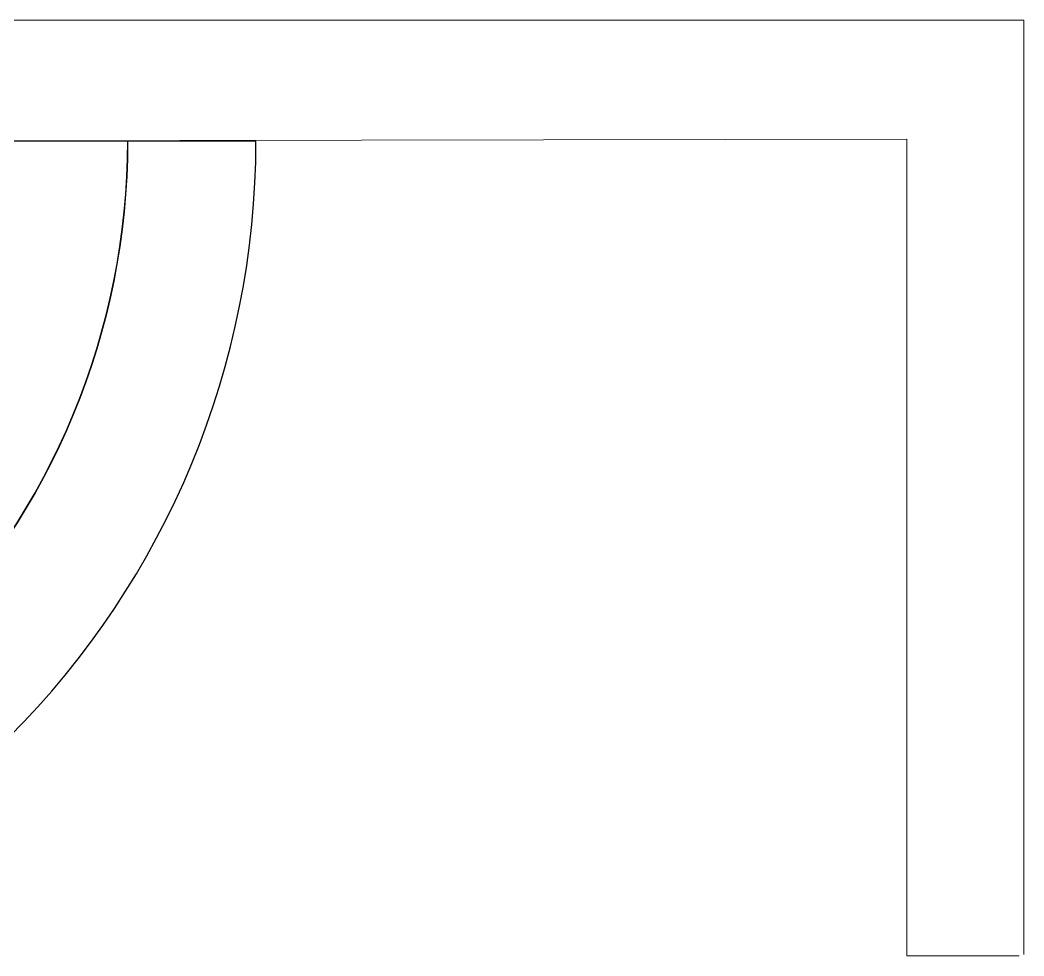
# Model space of a CAD drawing. Header units: inches. Extents: x 164.3 to 247.9, y 15.6 to 56.7.
# Drawn here: x 230.617 to 231.958, y 28.715 to 29.965 of the extents above; entities that cross this region are included whole.
import ezdxf

# ---------------------------------------------------------------- set-up
doc = ezdxf.new("R2010")
doc.units = ezdxf.units.IN
doc.header["$MEASUREMENT"] = 0
doc.layers.add('linecad.com', color=7, linetype='Continuous')
doc.layers.add('WALL 1 100', color=250, linetype='Continuous', lineweight=9)

msp = doc.modelspace()

# ---------------------------------------------------------------- linework, layer by layer
at = {"layer": 'linecad.com', "color": 0}
for points in [[(230.7606, 29.8034), (230.3498, 29.8034, -0.198499), (230.1908, 29.4191), (230.4811, 29.1287, 0.198354)], [(230.9319, 29.8034), (230.7605, 29.8034, -0.198536), (230.4811, 29.1287), (230.6022, 29.0076, 0.198821)]]:
    msp.add_lwpolyline(points, format="xyb", close=True, dxfattribs=at)
at = {"layer": 'WALL 1 100', "color": 0}
for p, q in [((231.9579, 29.9651), (230.4982, 29.9651)), ((231.9579, 29.9651), (231.9579, 28.717)), ((231.8014, 29.8062), (230.3498, 29.8034)), ((231.8014, 29.8062), (231.8014, 28.7151)), ((231.9514, 28.7151), (231.8014, 28.7151))]:
    msp.add_line(p, q, dxfattribs=at)

doc.saveas('drawing.dxf')
